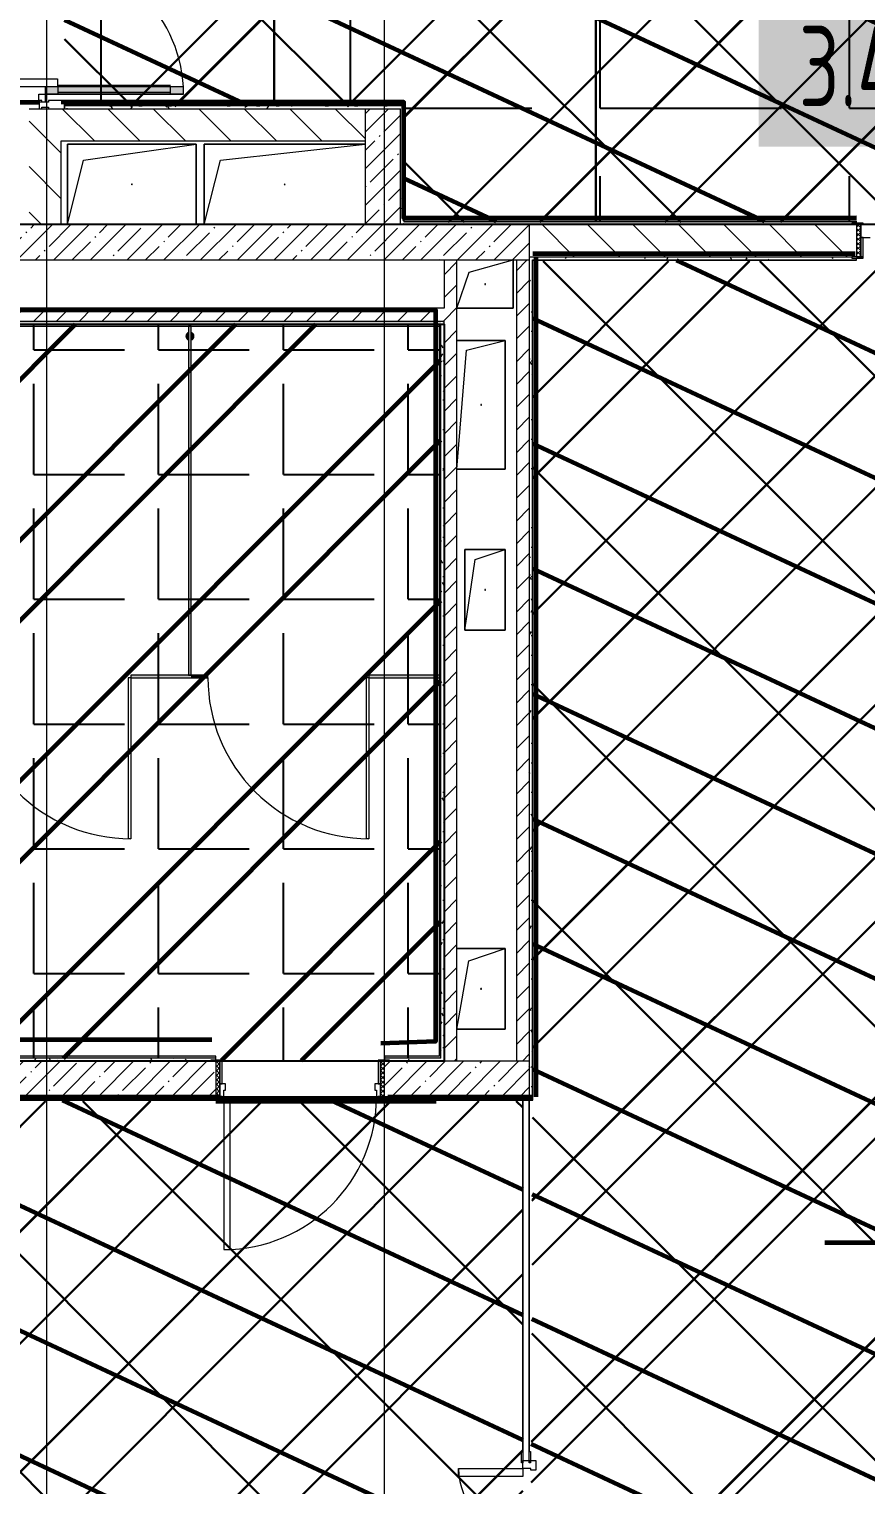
# Model space of a CAD drawing. Header units: millimetres. Extents: x -164500 to 426394, y -51911 to 102118.
# Drawn here: x 387727 to 392930, y 2768 to 11815 of the extents above; entities that cross this region are included whole.
import ezdxf

# ---------------------------------------------------------------- set-up
doc = ezdxf.new("R2010")
doc.units = ezdxf.units.MM
for name, color, linetype, lineweight in [('0) шлифовка', 5, 'Continuous', 60), ('1.4) Плинтус ПЛ-4', 6, 'Continuous', 60), ('196 1-3 этаж гидро изол', 6, 'Continuous', 60), ('284 стык. профилей', 1, 'Continuous', 120), ('5.2) Л-1 Линолеум', 100, 'Continuous', 30), ('7.5) НЗ Линолеум Темпо ПЛЮС', 134, 'Continuous', 30), ('A-DETL-GENF', 7, 'Continuous', 9), ('A-DOOR-2', 7, 'Continuous', 5), ('A-DOOR-FRAM-2', 7, 'Continuous', 5), ('A-FLOR', 7, 'Continuous', 9), ('A-GENM', 7, 'Continuous', 9), ('A-GENM-1', 7, 'Continuous', 20), ('A-GLAZ-CWMG', 7, 'Continuous', 9), ('A-GLAZ-CWMG-1', 7, 'Continuous', 20), ('A-WALL', 7, 'Continuous', 5), ('I-WALL', 7, 'Continuous', 5), ('Оси', 7, 'Continuous', 9)]:
    doc.layers.add(name, color=color, linetype=linetype, lineweight=lineweight)
for name, color, linetype in [('1.2.1) плитка КР3', 140, 'Continuous'), ('2) защита вин плитк', 6, 'Continuous'), ('3.1) Наливной пол', 3, 'Continuous'), ('3.2.3) Нал-ой пол 4 вып', 3, 'Continuous'), ('3.2.3) П-13', 5, 'Continuous')]:
    doc.layers.add(name, color=color, linetype=linetype)
doc.layers.add('A-AREA-PATT-3', color=7, linetype='Continuous', lineweight=5, true_color=0xe6fae8, transparency=1)
doc.layers.add('A-FLOR-PATT-1', color=7, linetype='Continuous', lineweight=9, true_color=0xeef6ff, transparency=0.5)
for name, color, linetype, lineweight, true_color in [('A-DOOR-1', 7, 'Continuous', 5, 0xc0c0c0), ('A-DOOR-FRAM-1', 7, 'Continuous', 5, 0xc0c0c0), ('A-WALL-1', 9, 'Continuous', 5, 0x808080), ('A-WALL-FNSH-1', 9, 'Continuous', 5, 0x808080)]:
    doc.layers.add(name, color=color, linetype=linetype, lineweight=lineweight, true_color=true_color)
doc.styles.add('СПДС', font='ГОСТ тип А.ttf', dxfattribs={"width": 0.9})
pattern_1 = [(155, (292979.4, 11329), (-297.8825, -638.811), [])]
pattern_2 = [(45, (289227.4, 1e-08), (-70.71068, 70.71068), [])]
pattern_3 = [(45, (289227.4, 1e-08), (-114.04925, 114.04925), []), (45, (289341.45, 1e-08), (-114.04925, 114.04925), [201.612, -40.322, 6.706, -33.617])]
pattern_4 = [(135, (289227.4, 1e-08), (-141.42136, -141.42136), [])]
pattern_5 = [(0, (289227.4, 1e-08), (243.84, 60.96), [20.117, -162.763, 20.117, -162.763, -975.36]), (0, (289227.4, 1e-08), (243.84, 60.96), [-365.76, 20.117, -345.643, 20.117, -162.763, -426.72]), (0, (289227.4, 1e-08), (243.84, 60.96), [-914.4, 20.117, -101.803, 20.117, -284.683]), (120, (289318.84, 30.48), (-174.71291, 180.691634), [20.117, -162.763, 20.117, -162.763, -975.36]), (120, (289318.84, 30.48), (-174.71291, 180.691634), [-365.76, 20.117, -345.643, 20.117, -162.763, -426.72]), (120, (289318.84, 30.48), (-174.71291, 180.691634), [-914.4, 20.117, -101.803, 20.117, -284.683]), (240, (289349.32, 152.4), (-69.12709, -241.651634), [20.117, -162.763, 20.117, -162.763, -975.36]), (240, (289349.32, 152.4), (-69.12709, -241.651634), [-365.76, 20.117, -345.643, 20.117, -162.763, -426.72]), (240, (289349.32, 152.4), (-69.12709, -241.651634), [-914.4, 20.117, -101.803, 20.117, -284.683])]
pattern_6 = [(45, (292979.4, 11329), (-747.606, 747.606), [])]
pattern_7 = [(45, (292979.4, 11322.1), (-747.606, 747.606), [])]
pattern_8 = [(45, (292979.4, 11329), (-673.519, 673.519), []), (135, (292979.4, 11329), (-673.519, -673.519), [])]

# ---------------------------------------------------------------- blocks, each defined once
blk = doc.blocks.new('GM_Отверстие прямоугольное _в плите_ - Отверстие-21985264-Объем проектирования 3 этажа')
at = {"layer": 'A-GENM'}
for p, q in [((-400, -250), (-400, 250)), ((-400, 250), (400, 250)), ((400, 250), (-400, 250)), ((-400, 250), (-400, -250)), ((-300, 150), (400, 250)), ((400, 250), (400, -250)), ((400, -250), (400, 250)), ((-400, -250), (-300, 150))]:
    blk.add_line(p, q, dxfattribs=at)
for start, end in [(360, 180), (180, 360)]:
    blk.add_arc((0, 0), 2.5, start, end, dxfattribs=at)
blk = doc.blocks.new('GM_Отверстие прямоугольное _в плите_ - Отверстие-V616-Объем проектирования 3 этажа')
at = {"layer": 'A-GENM'}
for p, q in [((-500, -250), (-500, 250)), ((-500, 250), (500, 250)), ((500, 250), (-500, 250)), ((-500, 250), (-500, -250)), ((-400, 150), (500, 250)), ((-500, -250), (-400, 150))]:
    blk.add_line(p, q, dxfattribs=at)
for start, end in [(360, 180), (180, 360)]:
    blk.add_arc((0, 0), 2.5, start, end, dxfattribs=at)
blk = doc.blocks.new('GM_Отверстие прямоугольное _в плите_ - Отверстие-V617-Объем проектирования 3 этажа')
at = {"layer": 'A-GENM'}
for p, q in [((-100, 75), (175, 150)), ((175, 150), (175, -150)), ((175, -150), (175, 150)), ((-175, -150), (-100, 75)), ((175, -150), (-175, -150)), ((-175, -150), (175, -150))]:
    blk.add_line(p, q, dxfattribs=at)
for start, end in [(360, 180), (180, 360)]:
    blk.add_arc((0, 0), 2.5, start, end, dxfattribs=at)
blk = doc.blocks.new('GM_Отверстие прямоугольное _в плите_ - Отверстие-21993100-Объем проектирования 3 этажа')
at = {"layer": 'A-GENM'}
for p, q in [((-150, 400), (150, 400)), ((150, 400), (-150, 400)), ((-90, 340), (150, 400)), ((150, 400), (150, -400)), ((150, -400), (150, 400)), ((-150, -400), (-90, 340)), ((150, -400), (-150, -400)), ((-150, -400), (150, -400))]:
    blk.add_line(p, q, dxfattribs=at)
for start, end in [(360, 180), (180, 360)]:
    blk.add_arc((0, 0), 2.5, start, end, dxfattribs=at)
blk = doc.blocks.new('GM_Отверстие прямоугольное _в плите_ - Отверстие-21609826-Объем проектирования 3 этажа')
at = {"layer": 'A-GENM'}
for p, q in [((-125, -250), (-125, 250)), ((-125, 250), (125, 250)), ((125, 250), (-125, 250)), ((-125, 250), (-125, -250)), ((-125, -250), (-62.5, 187.5)), ((-62.5, 187.5), (125, 250)), ((125, 250), (125, -250)), ((125, -250), (125, 250)), ((125, -250), (-125, -250)), ((-125, -250), (125, -250))]:
    blk.add_line(p, q, dxfattribs=at)
for start, end in [(360, 180), (180, 360)]:
    blk.add_arc((0, 0), 2.5, start, end, dxfattribs=at)
blk = doc.blocks.new('GM_Отверстие прямоугольное _в плите_ - Отверстие-21606385-Объем проектирования 3 этажа')
at = {"layer": 'A-GENM'}
for p, q in [((-149.9, 250), (150, 250)), ((150, 250), (-149.9, 250)), ((-75, 175), (150, 250)), ((150, 250), (150, -250)), ((150, -250), (150, 250)), ((-149.9, -249.5), (-75, 175)), ((150, -250), (-149.9, -250)), ((-149.9, -250), (150, -250))]:
    blk.add_line(p, q, dxfattribs=at)
for start, end in [(360, 180), (180, 360)]:
    blk.add_arc((0, 0), 2.5, start, end, dxfattribs=at)
blk = doc.blocks.new('131_Сантехническая перегородка_Дверь МГН - СД-1-30883454-Объем проектирования 3 этажа')
at = {"layer": 'A-GENM'}
for points in [[(-366.5, 8), (-370, 8), (-370, -8), (10, -8), (10, 8), (-350.5, 8)], [(1390, 8), (1010, 8), (1010, -8), (1390, -8)]]:
    blk.add_hatch(color=256, dxfattribs=at).paths.add_polyline_path(points)
at = {"layer": 'A-DOOR-1'}
for p, q in [((10, 1008), (26, 1008)), ((10, 8), (10, 1008)), ((26, 8), (26, 1008)), ((10, 8), (26, 8))]:
    blk.add_line(p, q, dxfattribs=at)
blk.add_arc((10, 8), 1000, 360, 90, dxfattribs=at)
at = {"layer": 'A-GENM-1'}
for p, q in [((10, 8), (-370, 8)), ((-370, 8), (-370, -8)), ((10, -8), (10, 8)), ((1390, 8), (1010, 8)), ((1010, 8), (1010, -8)), ((1390, -8), (1390, 8)), ((-370, -8), (10, -8)), ((1010, -8), (1390, -8))]:
    blk.add_line(p, q, dxfattribs=at)
blk = doc.blocks.new('131_Сантехническая перегородка 7 - СП-1-30858579-Объем проектирования 3 этажа')
at = {"layer": 'A-GENM'}
blk.add_hatch(color=256, dxfattribs=at).paths.add_polyline_path([(2165.9, -8), (2165.9, 8), (-4.1, 8), (-4.1, -8), (1268, -8)])
at = {"layer": 'A-GENM', "flags": 128}
for points in [[(71.5, 8), (71.1, 8.5), (70.8, 9), (70.4, 9.5), (70, 9.9), (69.6, 10.4), (69.2, 10.8), (68.8, 11.2), (68.3, 11.6), (67.8, 12), (67.3, 12.3), (66.8, 12.7), (66.3, 13), (65.8, 13.3), (65.3, 13.6), (64.7, 13.8), (64.2, 14), (63.6, 14.3), (63, 14.4), (62.4, 14.6), (61.9, 14.7), (61.3, 14.9), (60.7, 14.9), (60.1, 15), (59.5, 15.1), (58.9, 15.1), (58.3, 15.1), (57.7, 15), (57.1, 15), (56.5, 14.9), (55.9, 14.8), (55.3, 14.7), (54.7, 14.5), (54.1, 14.4), (53.5, 14.2), (53, 13.9), (52.4, 13.7), (51.9, 13.4), (51.4, 13.2), (50.8, 12.9), (50.3, 12.5), (49.8, 12.2), (49.3, 11.8), (48.9, 11.4), (48.4, 11), (48, 10.6), (47.6, 10.2), (47.2, 9.7), (46.8, 9.3), (46.4, 8.8), (46.1, 8.3), (45.9, 8)], [(45.9, -8), (46.3, -8.5), (46.6, -9), (47, -9.5), (47.4, -9.9), (47.8, -10.4), (48.2, -10.8), (48.6, -11.2), (49.1, -11.6), (49.6, -12), (50, -12.3), (50.5, -12.7), (51.1, -13), (51.6, -13.3), (52.1, -13.6), (52.7, -13.8), (53.2, -14), (53.8, -14.3), (54.4, -14.4), (54.9, -14.6), (55.5, -14.7), (56.1, -14.9), (56.7, -14.9), (57.3, -15), (57.9, -15.1), (58.5, -15.1), (59.1, -15.1), (59.7, -15), (60.3, -15), (60.9, -14.9), (61.5, -14.8), (62.1, -14.7), (62.7, -14.5), (63.3, -14.4), (63.8, -14.2), (64.4, -13.9), (65, -13.7), (65.5, -13.4), (66, -13.2), (66.6, -12.9), (67.1, -12.5), (67.6, -12.2), (68, -11.8), (68.5, -11.4), (69, -11), (69.4, -10.6), (69.8, -10.2), (70.2, -9.7), (70.6, -9.3), (70.9, -8.8), (71.3, -8.3), (71.5, -8)]]:
    blk.add_lwpolyline(points, dxfattribs=at)
at = {"layer": 'A-GENM'}
for radius, start, end in [(24.6, 19.91127, 160.08873), (17.6, 28.97309, 151.02691), (15.1, 33.78108, 146.21892), (24.6, 199.91127, 340.08873), (17.6, 208.97309, 331.02691), (15.1, 213.78108, 326.21892)]:
    blk.add_arc((58.7, 0), radius, start, end, dxfattribs=at)
at = {"layer": 'A-GENM-1'}
for p, q in [((2165.9, 8), (-4.1, 8)), ((-4.1, 8), (-4.1, -8)), ((2165.9, -8), (2165.9, 8)), ((-4.1, -8), (2165.9, -8))]:
    blk.add_line(p, q, dxfattribs=at)
blk = doc.blocks.new('131_Сантехническая перегородка_Дверь МГН 2 - СД-1-30897608-Объем проектирования 3 этажа')
at = {"layer": 'A-GENM'}
for points in [[(-264.7, 8), (-427.5, 8), (-427.5, -8), (10, -8), (10, 8), (-89.5, 8)], [(1010, 8), (1010, -8), (1110, -8), (1110, 8)]]:
    blk.add_hatch(color=256, dxfattribs=at).paths.add_polyline_path(points)
at = {"layer": 'A-DOOR-1'}
for p, q in [((10, 1008), (26, 1008)), ((10, 8), (10, 1008)), ((26, 8), (26, 1008)), ((10, 8), (26, 8))]:
    blk.add_line(p, q, dxfattribs=at)
blk.add_arc((10, 8), 1000, 360, 90, dxfattribs=at)
at = {"layer": 'A-GENM-1'}
for p, q in [((10, 8), (-430, 8)), ((-430, 8), (-430, -8)), ((10, -8), (10, 8)), ((1110, 8), (1010, 8)), ((1010, 8), (1010, -8)), ((1110, -8), (1110, 8)), ((-430, -8), (10, -8)), ((1010, -8), (1110, -8))]:
    blk.add_line(p, q, dxfattribs=at)
blk = doc.blocks.new('Прямоугольный импост - Импост структурный с накладкой - 160мм Темный-32310142-Объем проектирования 3 этажа')
at = {"layer": 'A-GLAZ-CWMG-1'}
for p, q in [((-50, 0), (-50, 17)), ((-50, 17), (0, 17)), ((-40, 0), (-50, 0)), ((-40, -40), (-40, 0)), ((0, 0), (-10, 0)), ((-10, 0), (-10, -40)), ((0, 17), (0, 0)), ((-50, -140), (-50, -40)), ((-50, -40), (-40, -40)), ((-10, -40), (0, -40)), ((0, -40), (0, -140)), ((0, -140), (-50, -140))]:
    blk.add_line(p, q, dxfattribs=at)

msp = doc.modelspace()

# ---------------------------------------------------------------- hatches: boundary and pattern name
at = {"layer": '0) шлифовка', "true_color": 0x2776bb}
h = msp.add_hatch(dxfattribs=at)
h.set_pattern_fill('ANSI31', color=152, scale=222, angle=110)
h.set_pattern_definition([(155, (374218.4, 26829), (-297.882, -638.811), [])])
h.paths.add_polyline_path([(409586.402, 13379), (408157.851, 13379), (404560.962, 13379), (404560.962, 13378), (404560.844, 13378), (403361.08, 13378), (403092.968, 13378), (403035.255, 13378), (401892.968, 13378), (387948.402, 13379), (387948.402, 13220), (387948.402, 11341), (390057.402, 11341), (390057.402, 10621), (392872.402, 10621), (403709.54, 10621), (403709.54, 10622), (404700.609, 10622), (405410.973, 10621.876), (405410.973, 10622), (405932.632, 10622), (410416.402, 10621), (410416.402, 12429), (409586.402, 12429)])
h = msp.add_hatch(dxfattribs=at)
h.set_pattern_fill('ANSI31', color=152, scale=222, angle=110)
h.set_pattern_definition(pattern_1)
h.paths.add_polyline_path([(396336.402, 10379), (394322.402, 10379), (390858.402, 10379), (390858.402, 5159.5), (390858.402, 5159), (390838.402, 171), (392107.402, 171), (394407.402, 171), (395457.402, 171), (396336.402, 171)])
h = msp.add_hatch(dxfattribs=at)
h.set_pattern_fill('ANSI31', color=152, scale=222, angle=110)
h.set_pattern_definition(pattern_1)
h.paths.add_polyline_path([(383416.402, 6599), (382637.402, 6599), (381278.402, 6599), (381278.402, 5155), (381278.402, 171), (381957.402, 171), (382857.402, 171), (384007.402, 171), (386307.402, 171), (387357.402, 171), (388257.402, 171), (389157.402, 171), (390057.402, 171), (390796.402, 171), (390796.402, 1465), (390796.402, 5159), (389937.402, 5159), (383416.402, 5159)])
at = {"layer": '1.2.1) плитка КР3'}
h = msp.add_hatch(dxfattribs=at)
h.set_pattern_fill('ANGLE', color=256, scale=111)
h.set_pattern_definition([(0, (205553.1, 26879), (0, 775.335), [563.88, -211.455]), (90, (205553.1, 26879), (-775.335, 5e-14), [563.88, -211.455])])
h.paths.add_polyline_path([(390276.402, 9980), (383537.402, 9980), (383537.402, 8080), (383767.402, 8080), (383767.402, 8060), (383767.402, 5850), (384587.402, 5850), (384587.402, 5830), (384587.402, 5650), (384598.402, 5650), (387167.402, 5650), (387167.402, 5630), (387167.402, 5431), (387178.402, 5431), (387178.402, 5420), (388887.402, 5420), (388887.402, 5408), (388927.402, 5408), (389897.402, 5402.377), (389897.402, 5408), (389937.402, 5408), (389937.402, 5420), (390287.402, 5420), (390287.402, 9969), (390276.402, 9969)])
at = {"layer": '196 1-3 этаж гидро изол'}
h = msp.add_hatch(dxfattribs=at)
h.set_pattern_fill('ANSI32', color=256, scale=111)
h.set_pattern_definition([(45, (205553.1, 26879), (-747.6063, 747.6063), []), (45, (206051.5, 26879), (-747.6063, 747.6063), [])])
h.paths.add_polyline_path([(390276.402, 9980), (383537.402, 9980), (383537.402, 8080), (383767.402, 8080), (383767.402, 8060), (383767.402, 5850), (384587.402, 5850), (384587.402, 5830), (384587.402, 5650), (384598.402, 5650), (387167.402, 5650), (387167.402, 5630), (387167.402, 5431), (387178.402, 5431), (387178.402, 5420), (388887.402, 5420), (388887.402, 5408), (388927.402, 5408), (389897.402, 5402.377), (389897.402, 5408), (389937.402, 5408), (389937.402, 5420), (390287.402, 5420), (390287.402, 9969), (390276.402, 9969)])
at = {"layer": '2) защита вин плитк'}
h = msp.add_hatch(dxfattribs=at)
h.set_pattern_fill('ANSI31', color=256, scale=333)
h.set_pattern_definition([(45, (374218.4, 26822.1), (-747.606, 747.606), [])])
h.paths.add_polyline_path([(409586.402, 13372.054), (408157.851, 13372.054), (404560.962, 13372.054), (404560.962, 13371.054), (404560.844, 13371.054), (403361.08, 13371.054), (403092.968, 13371.054), (403035.255, 13371.054), (401892.968, 13371.054), (387948.402, 13372.054), (387948.402, 13213.054), (387948.402, 11334.054), (390057.402, 11334.054), (390057.402, 10614.054), (392872.402, 10614.054), (403709.54, 10614.054), (403709.54, 10615.054), (404700.609, 10615.054), (405410.973, 10614.93), (405410.973, 10615.054), (405932.632, 10615.054), (410416.402, 10614.054), (410416.402, 12422.054), (409586.402, 12422.054)])
h = msp.add_hatch(dxfattribs=at)
h.set_pattern_fill('ANSI31', color=256, scale=333)
h.set_pattern_definition(pattern_7)
h.paths.add_polyline_path([(396336.402, 10372.054), (394322.402, 10372.054), (390858.402, 10372.054), (390858.402, 5152.554), (390858.402, 5152.054), (390838.402, 164.054), (392107.402, 164.054), (394407.402, 164.054), (395457.402, 164.054), (396336.402, 164.054)])
h = msp.add_hatch(dxfattribs=at)
h.set_pattern_fill('ANSI31', color=256, scale=333)
h.set_pattern_definition(pattern_7)
h.paths.add_polyline_path([(383416.402, 6592.054), (382637.402, 6592.054), (381278.402, 6592.054), (381278.402, 5148.054), (381278.402, 164.054), (381957.402, 164.054), (382857.402, 164.054), (384007.402, 164.054), (386307.402, 164.054), (387357.402, 164.054), (388257.402, 164.054), (389157.402, 164.054), (390057.402, 164.054), (390796.402, 164.054), (390796.402, 1458.054), (390796.402, 5152.054), (389937.402, 5152.054), (383416.402, 5152.054)])
at = {"layer": '3.1) Наливной пол'}
h = msp.add_hatch(dxfattribs=at)
h.set_pattern_fill('ANSI31', color=256, scale=333)
h.set_pattern_definition(pattern_6)
h.paths.add_polyline_path([(383416.402, 6599), (382637.402, 6599), (381278.402, 6599), (381278.402, 5155), (381278.402, 171), (381957.402, 171), (382857.402, 171), (384007.402, 171), (386307.402, 171), (387357.402, 171), (388257.402, 171), (389157.402, 171), (390057.402, 171), (390796.402, 171), (390796.402, 1465), (390796.402, 5159), (389937.402, 5159), (383416.402, 5159)])
at = {"layer": '3.2.3) Нал-ой пол 4 вып'}
h = msp.add_hatch(dxfattribs=at)
h.set_pattern_fill('ANSI31', color=256, scale=333)
h.set_pattern_definition(pattern_6)
h.paths.add_polyline_path([(396336.402, 10379), (394322.402, 10379), (390858.402, 10379), (390858.402, 5159.5), (390858.402, 5159), (390838.402, 171), (392107.402, 171), (394407.402, 171), (395457.402, 171), (396336.402, 171)])
h = msp.add_hatch(dxfattribs=at)
h.set_pattern_fill('ANSI31', color=256, scale=333)
h.set_pattern_definition(pattern_6)
h.paths.add_polyline_path([(383416.402, 6599), (382637.402, 6599), (381278.402, 6599), (381278.402, 5155), (381278.402, 171), (381957.402, 171), (382857.402, 171), (384007.402, 171), (386307.402, 171), (387357.402, 171), (388257.402, 171), (389157.402, 171), (390057.402, 171), (390796.402, 171), (390796.402, 1465), (390796.402, 5159), (389937.402, 5159), (383416.402, 5159)])
at = {"layer": '3.2.3) П-13'}
h = msp.add_hatch(dxfattribs=at)
h.set_pattern_fill('ANGLE', color=256, scale=222)
h.set_pattern_definition([(0, (374218.4, 26829), (0, 1550.67), [1127.76, -422.91]), (90, (374218.4, 26829), (-1550.67, 9e-14), [1127.76, -422.91])])
h.paths.add_polyline_path([(409586.402, 13379), (408157.851, 13379), (404560.962, 13379), (404560.962, 13378), (404560.844, 13378), (403361.08, 13378), (403092.968, 13378), (403035.255, 13378), (401892.968, 13378), (387948.402, 13379), (387948.402, 13220), (387948.402, 11341), (390057.402, 11341), (390057.402, 10621), (392872.402, 10621), (403709.54, 10621), (403709.54, 10622), (404700.609, 10622), (405410.973, 10621.876), (405410.973, 10622), (405932.632, 10622), (410416.402, 10621), (410416.402, 12429), (409586.402, 12429)])
at = {"layer": '5.2) Л-1 Линолеум'}
h = msp.add_hatch(dxfattribs=at)
h.set_pattern_fill('ANSI37', color=256, scale=300)
h.set_pattern_definition([(45, (374218.4, 26829), (-673.52, 673.52), []), (135, (374218.4, 26829), (-673.52, -673.52), [])])
h.paths.add_polyline_path([(409586.402, 13372.054), (408157.851, 13372.054), (404560.962, 13372.054), (404560.962, 13371.054), (404560.844, 13371.054), (403361.08, 13371.054), (403092.968, 13371.054), (403035.255, 13371.054), (401892.968, 13371.054), (387948.402, 13372.054), (387948.402, 13213.054), (387948.402, 11334.054), (390057.402, 11334.054), (390057.402, 10614.054), (392872.402, 10614.054), (403709.54, 10614.054), (403709.54, 10615.054), (404700.609, 10615.054), (405410.973, 10614.93), (405410.973, 10615.054), (405932.632, 10615.054), (410416.402, 10614.054), (410416.402, 12422.054), (409586.402, 12422.054)])
h = msp.add_hatch(dxfattribs=at)
h.set_pattern_fill('ANSI37', color=256, scale=300)
h.set_pattern_definition(pattern_8)
h.paths.add_polyline_path([(396336.402, 10372.054), (394322.402, 10372.054), (390858.402, 10372.054), (390858.402, 5152.554), (390858.402, 5152.054), (390838.402, 164.054), (392107.402, 164.054), (394407.402, 164.054), (395457.402, 164.054), (396336.402, 164.054)])
h = msp.add_hatch(dxfattribs=at)
h.set_pattern_fill('ANSI37', color=256, scale=300)
h.set_pattern_definition(pattern_8)
h.paths.add_polyline_path([(383416.402, 6592.054), (382637.402, 6592.054), (381278.402, 6592.054), (381278.402, 5148.054), (381278.402, 164.054), (381957.402, 164.054), (382857.402, 164.054), (384007.402, 164.054), (386307.402, 164.054), (387357.402, 164.054), (388257.402, 164.054), (389157.402, 164.054), (390057.402, 164.054), (390796.402, 164.054), (390796.402, 1458.054), (390796.402, 5152.054), (389937.402, 5152.054), (383416.402, 5152.054)])
at = {"layer": '7.5) НЗ Линолеум Темпо ПЛЮС'}
h = msp.add_hatch(dxfattribs=at)
h.set_pattern_fill('ANSI31', color=256, scale=333)
h.set_pattern_definition([(45, (374218.4, 26829), (-747.606, 747.606), [])])
h.paths.add_polyline_path([(409586.402, 13379), (408157.851, 13379), (404560.962, 13379), (404560.962, 13378), (404560.844, 13378), (403361.08, 13378), (403092.968, 13378), (403035.255, 13378), (401892.968, 13378), (387948.402, 13379), (387948.402, 13220), (387948.402, 11341), (390057.402, 11341), (390057.402, 10621), (392872.402, 10621), (403709.54, 10621), (403709.54, 10622), (404700.609, 10622), (405410.973, 10621.876), (405410.973, 10622), (405932.632, 10622), (410416.402, 10621), (410416.402, 12429), (409586.402, 12429)])
at = {"layer": 'A-AREA-PATT-3'}
h = msp.add_hatch(color=256, dxfattribs=at)
h.paths.add_polyline_path([(383930.388, 6850), (383947.402, 6850), (383947.402, 7050), (383778.402, 7050), (383778.402, 6850)])
h.paths.add_polyline_path([(386994.902, 9884.219), (387001.366, 9886.319), (387010.306, 9898.623), (387008.088, 9916.884), (386999.328, 9926.798), (386994.902, 9926.136), (386994.902, 9917.985), (386998.335, 9915.011), (387001.973, 9906.227), (386994.902, 9886.319)])
h.paths.add_polyline_path([(386978.902, 9884.219), (386978.902, 9894.47), (386975.469, 9897.444), (386971.831, 9906.227), (386978.902, 9928.236), (386972.438, 9926.136), (386963.499, 9913.832), (386965.717, 9895.571), (386974.477, 9885.657)])
h.paths.add_polyline_path([(388735.402, 9884.219), (388741.866, 9886.319), (388750.806, 9898.623), (388748.588, 9916.884), (388739.828, 9926.798), (388735.402, 9926.136), (388735.402, 9917.985), (388738.835, 9915.011), (388742.473, 9906.227), (388735.402, 9886.319)])
h.paths.add_polyline_path([(388719.402, 9884.219), (388719.402, 9894.47), (388715.969, 9897.444), (388712.331, 9906.227), (388719.402, 9928.236), (388712.938, 9926.136), (388703.999, 9913.832), (388706.217, 9895.571), (388714.977, 9885.657)])
h.paths.add_polyline_path([(384416.027, 9887.299), (384422.491, 9889.399), (384431.431, 9901.703), (384429.213, 9919.964), (384420.452, 9929.878), (384416.027, 9929.215), (384416.027, 9921.065), (384419.46, 9918.09), (384423.098, 9909.307), (384416.027, 9889.399)])
h.paths.add_polyline_path([(385259.652, 9887.299), (385259.652, 9897.55), (385256.995, 9898.65), (385252.581, 9909.307), (385259.652, 9931.316), (385253.188, 9929.215), (385244.249, 9916.912), (385246.466, 9898.65), (385255.227, 9888.737)])
h.paths.add_polyline_path([(384400.027, 9887.299), (384400.027, 9897.55), (384397.37, 9898.65), (384392.956, 9909.307), (384400.027, 9931.316), (384393.563, 9929.215), (384384.624, 9916.912), (384386.841, 9898.65), (384395.602, 9888.737)])
h.paths.add_polyline_path([(386119.277, 9887.299), (386119.277, 9897.55), (386116.62, 9898.65), (386112.206, 9909.307), (386119.277, 9931.316), (386112.813, 9929.215), (386103.874, 9916.912), (386106.092, 9898.65), (386114.852, 9888.737)])
h.paths.add_polyline_path([(386135.277, 9887.299), (386141.741, 9889.399), (386150.681, 9901.703), (386148.463, 9919.964), (386139.703, 9929.878), (386135.277, 9929.215), (386135.277, 9921.065), (386138.71, 9918.09), (386142.348, 9909.307), (386135.277, 9889.399)])
h.paths.add_polyline_path([(385275.652, 9887.299), (385282.116, 9889.399), (385291.056, 9901.703), (385288.838, 9919.964), (385280.077, 9929.878), (385275.652, 9929.215), (385275.652, 9921.065), (385279.085, 9918.09), (385282.723, 9909.307), (385275.652, 9889.399)])
at = {"layer": 'A-DOOR-2'}
h = msp.add_hatch(dxfattribs=at)
h.set_pattern_fill('FP_37', color=256, angle=180, style=0, pattern_type=2)
h.set_pattern_definition([(315, (387648.491, 5115.315), (14.14214, 14.14214), []), (45, (387648.491, 5115.315), (-14.14214, 14.14214), [])])
h.paths.add_polyline_path([(388887.402, 5180), (388912.402, 5180), (388912.402, 5400), (388887.402, 5400)])
at = {"layer": 'A-DOOR-FRAM-2'}
h = msp.add_hatch(dxfattribs=at)
h.set_pattern_fill('FP_40', color=256, style=0, pattern_type=2)
h.set_pattern_definition([(45, (393038.518, 10664.685), (-14.1421, 14.1421), []), (135, (393038.518, 10664.685), (-14.1421, -14.1421), [])])
h.paths.add_polyline_path([(392897.402, 10400), (392897.402, 10600), (392872.402, 10600), (392872.402, 10400), (392880.148, 10400)])
h = msp.add_hatch(dxfattribs=at)
h.set_pattern_fill('FP_38', color=256, angle=180, style=0, pattern_type=2)
h.set_pattern_definition([(225, (389771.286, 5115.315), (14.1421, -14.1421), []), (315, (389771.286, 5115.315), (14.1421, 14.1421), [])])
h.paths.add_polyline_path([(389912.402, 5180), (389937.402, 5180), (389937.402, 5400), (389912.402, 5398.571)])
at = {"layer": 'A-FLOR-PATT-1'}
h = msp.add_hatch(color=256, dxfattribs=at)
h.paths.add_polyline_path([(387845.348, 11410), (388687.402, 11410), (388687.402, 11455), (387827.402, 11455), (387827.402, 11410)])
h.paths.add_polyline_path([(388027.04, 13135), (388687.402, 13135), (388687.402, 13180), (387947.402, 13180), (387947.402, 13170), (387847.402, 13170), (387845.348, 13180), (387827.402, 13180), (387827.402, 13135), (387947.402, 13135)])
at = {"layer": 'I-WALL'}
h = msp.add_hatch(dxfattribs=at)
h.set_pattern_fill('FP_23', color=256, style=0, pattern_type=2)
h.set_pattern_definition(pattern_4)
h.paths.add_polyline_path([(387927.402, 10600), (387927.402, 11320), (387727.402, 11320), (387727.402, 10600), (387845.348, 10600)])
h.paths.add_polyline_path([(387924.04, 13220), (387927.402, 13220), (387927.402, 13400), (387727.402, 13400), (387727.402, 13220), (387845.348, 13220)])
h = msp.add_hatch(dxfattribs=at)
h.set_pattern_fill('FP_23', color=256, style=0, pattern_type=2)
h.set_pattern_definition(pattern_4)
h.paths.add_polyline_path([(387927.402, 11120), (389816.402, 11120), (389816.402, 11320), (387927.402, 11320), (387927.402, 11248.068)])
h = msp.add_hatch(dxfattribs=at)
h.set_pattern_fill('FP_191', color=256, style=0, pattern_type=2)
h.set_pattern_definition(pattern_5)
h.paths.add_polyline_path([(387947.402, 11320), (390056.402, 11322.128), (390056.402, 11340), (387948.402, 11340)])
h = msp.add_hatch(dxfattribs=at)
h.set_pattern_fill('FP_1', color=256, style=0, pattern_type=2)
h.set_pattern_definition(pattern_3)
h.paths.add_polyline_path([(390036.402, 10600), (390036.402, 11320), (389816.402, 11320), (389816.402, 10600), (390020.9, 10600)])
h = msp.add_hatch(dxfattribs=at)
h.set_pattern_fill('FP_191', color=256, style=0, pattern_type=2)
h.set_pattern_definition(pattern_5)
h.paths.add_polyline_path([(390056.402, 10600), (390056.402, 11320), (390036.402, 11320), (390036.402, 10600)])
h = msp.add_hatch(dxfattribs=at)
h.set_pattern_fill('FP_23', color=256, style=0, pattern_type=2)
h.set_pattern_definition(pattern_4)
h.paths.add_polyline_path([(396337.402, 10400), (396357.402, 10400), (396357.402, 10600), (394322.402, 10600), (394322.402, 10400), (395459.78, 10400)])
h.paths.add_polyline_path([(392842.402, 10400), (392872.402, 10400), (392872.402, 10600), (390837.402, 10600), (390837.402, 10400), (391108.676, 10400)])
h.paths.add_polyline_path([(383437.402, 10400), (383437.402, 10600), (382687.402, 10600), (382687.402, 10400), (383417.402, 10400)])
h.paths.add_polyline_path([(379188.048, 10400), (379212.402, 10400), (379212.402, 10600), (378837.402, 10600), (378837.402, 10400), (379187.402, 10400)])
h.paths.add_polyline_path([(381307.402, 10400), (381737.402, 10400), (381737.402, 10600), (380612.402, 10600), (380612.402, 10400), (381257.402, 10400)])
h = msp.add_hatch(dxfattribs=at)
h.set_pattern_fill('FP_1', color=256, style=0, pattern_type=2)
h.set_pattern_definition(pattern_3)
h.paths.add_polyline_path([(384517.402, 10380), (390837.402, 10380), (390837.402, 10600), (383437.402, 10600), (383437.402, 10380), (384038.132, 10380)])
h = msp.add_hatch(dxfattribs=at)
h.set_pattern_fill('FP_191', color=256, style=0, pattern_type=2)
h.set_pattern_definition(pattern_5)
h.paths.add_polyline_path([(410416.402, 10600), (410437.402, 10600), (410416.402, 10620), (400407.402, 10620), (400407.402, 10608), (400437.402, 10608), (400437.402, 10600), (409600.868, 10600)])
h.paths.add_polyline_path([(390056.402, 10600), (392842.402, 10600.213), (392842.402, 10608), (392872.402, 10608), (392872.402, 10620), (390057.402, 10620), (390056.496, 10601.881)])
h.paths.add_polyline_path([(410437.402, 10600), (410437.402, 10620), (410417.402, 10620), (410427.049, 10610.353)])
h.paths.add_polyline_path([(394352.402, 10600), (396877.402, 10600), (396877.402, 10608), (396932.402, 10608), (396932.402, 10620), (394322.402, 10620), (394322.402, 10608), (394352.402, 10608), (394352.402, 10600.23)])
h.paths.add_polyline_path([(398387.402, 10600), (399427.402, 10600), (399427.402, 10608), (399457.402, 10608), (399457.402, 10620), (398332.402, 10620), (398332.402, 10608), (398387.402, 10608), (398387.402, 10600.978)])
h = msp.add_hatch(dxfattribs=at)
h.set_pattern_fill('FP_22', color=256, style=0, pattern_type=2)
h.set_pattern_definition(pattern_2)
h.paths.add_polyline_path([(390387.402, 5400), (390387.402, 10380), (390307.402, 10380), (390307.49, 5400)])
h = msp.add_hatch(dxfattribs=at)
h.set_pattern_fill('FP_22', color=256, style=0, pattern_type=2)
h.set_pattern_definition(pattern_2)
h.paths.add_polyline_path([(390757.402, 5400), (390837.402, 5400), (390837.402, 10380), (390757.402, 10380), (390757.402, 5423.514)])
h = msp.add_hatch(dxfattribs=at)
h.set_pattern_fill('FP_191', color=256, style=0, pattern_type=2)
h.set_pattern_definition(pattern_5)
h.paths.add_polyline_path([(394352.402, 10380), (396337.402, 10380.952), (396357.402, 10400), (394352.402, 10399.702), (394352.402, 10392), (394322.402, 10392), (394322.402, 10380)])
h.paths.add_polyline_path([(392872.402, 10380), (392872.402, 10392), (392842.402, 10392), (392842.402, 10400), (390837.402, 10400), (390858.402, 10380), (392842.402, 10380)])
h.paths.add_polyline_path([(396357.402, 10380), (396357.402, 10400), (396337.402, 10380)])
h.paths.add_polyline_path([(390837.402, 10380), (390857.402, 10380), (390837.402, 10400)])
h = msp.add_hatch(dxfattribs=at)
h.set_pattern_fill('FP_191', color=256, style=0, pattern_type=2)
h.set_pattern_definition(pattern_5)
h.paths.add_polyline_path([(390850.656, 5160), (390857.402, 5160), (390857.402, 10380), (390837.402, 10380), (390837.402, 5160), (390847.937, 5160)])
h = msp.add_hatch(dxfattribs=at)
h.set_pattern_fill('FP_22', color=256, style=0, pattern_type=2)
h.set_pattern_definition(pattern_2)
h.paths.add_polyline_path([(385125.908, 10000), (390307.402, 10000), (390307.402, 10080), (383517.402, 10080), (383517.402, 10000), (384717.402, 10000)])
h = msp.add_hatch(dxfattribs=at)
h.set_pattern_fill('FP_191', color=256, style=0, pattern_type=2)
h.set_pattern_definition(pattern_5)
h.paths.add_polyline_path([(385125.908, 9980), (390287.402, 9980), (390287.402, 10000), (383537.402, 10000), (383537.402, 9980), (384717.402, 9980)])
for points in [[(388933.124, 9969), (390287.402, 9969), (390287.354, 9980), (383537.402, 9980), (383537.402, 9969), (388661.18, 9969)], [(390276.402, 5431), (390287.402, 5431), (390287.402, 9969), (390276.402, 9969), (390276.402, 5459.561)]]:
    msp.add_hatch(color=256, dxfattribs=at).paths.add_polyline_path(points)
h = msp.add_hatch(dxfattribs=at)
h.set_pattern_fill('FP_191', color=256, style=0, pattern_type=2)
h.set_pattern_definition(pattern_5)
h.paths.add_polyline_path([(390307.402, 5420), (390307.402, 10000), (390287.402, 10000), (390287.402, 5420)])
h = msp.add_hatch(color=256, dxfattribs=at)
h.paths.add_polyline_path([(390020.9, 5420), (390287.402, 5420), (390287.402, 5431), (389937.402, 5430.752), (389938.402, 5420)])
h.paths.add_polyline_path([(387178.402, 5420), (388887.402, 5420), (388887.402, 5431), (387167.402, 5431), (387167.402, 5420)])
h = msp.add_hatch(dxfattribs=at)
h.set_pattern_fill('FP_1', color=256, style=0, pattern_type=2)
h.set_pattern_definition(pattern_3)
h.paths.add_polyline_path([(390797.402, 5180), (390837.402, 5180.93), (390837.402, 5400), (389937.402, 5400), (389938.402, 5180), (390564.788, 5180)])
h.paths.add_polyline_path([(383437.402, 5180), (388887.402, 5180), (388887.402, 5400), (383437.402, 5400), (383437.402, 5192.868)])
h = msp.add_hatch(dxfattribs=at)
h.set_pattern_fill('FP_191', color=256, style=0, pattern_type=2)
h.set_pattern_definition(pattern_5)
h.paths.add_polyline_path([(390020.9, 5400), (390307.402, 5400), (390307.402, 5420), (389937.402, 5420), (389938.402, 5408), (389967.402, 5408), (389967.402, 5400)])
h.paths.add_polyline_path([(387167.402, 5400), (388857.402, 5400.351), (388857.402, 5408), (388887.402, 5408), (388887.402, 5420), (387167.402, 5420)])
h = msp.add_hatch(dxfattribs=at)
h.set_pattern_fill('FP_191', color=256, style=0, pattern_type=2)
h.set_pattern_definition(pattern_5)
h.paths.add_polyline_path([(390564.788, 5160), (390837.325, 5160.038), (390797.402, 5180), (389967.402, 5180), (389967.402, 5172), (389937.402, 5171), (389938.402, 5160), (390387.402, 5160)])
h.paths.add_polyline_path([(383437.402, 5160), (388887.402, 5160), (388887.402, 5172), (388857.402, 5172), (388857.402, 5180), (383417.402, 5179.323), (383418.402, 5160), (383430.129, 5160)])

# ---------------------------------------------------------------- linework, layer by layer
msp.add_lwpolyline([(414057.402, 10600), (374197.402, 10600), (374197.402, 13400), (414057.402, 13400)], close=True)
msp.add_lwpolyline([(388887.402, 5180), (389937.402, 5180)])
at = {"layer": '0) шлифовка'}
msp.add_lwpolyline([(392673.728, 4274.252), (393788.675, 4274.252)], dxfattribs=at)
at = {"layer": '1.2.1) плитка КР3'}
msp.add_lwpolyline([(390307.402, 5400), (383537.402, 5400), (383537.402, 9980), (390307.402, 9980)], close=True, dxfattribs=at)
at = {"layer": '1.4) Плинтус ПЛ-4'}
for p, q in [((390858.402, 10421), (392863.402, 10421)), ((390879.402, 5180), (390879.402, 10400)), ((383437.402, 5180), (388908.402, 5180)), ((389958.402, 5180), (390858.402, 5180))]:
    msp.add_line(p, q, dxfattribs=at)
for points in [[(382687.402, 10640.5), (386626.402, 10640), (386625.402, 11361.009), (387791.402, 11360)], [(392872.402, 10641), (390057.402, 10640), (390056.402, 11360), (387927.402, 11360)]]:
    msp.add_lwpolyline(points, dxfattribs=at)
at = {"layer": '196 1-3 этаж гидро изол'}
for points in [[(388864.264, 5533.088), (387155.264, 5533.088), (387144.264, 5752.088), (384575.264, 5752.088), (384575.264, 5963.088), (383755.264, 6006.466), (383755.264, 8254.227), (383494.264, 8254.227), (383494.264, 10071.088)], [(383525.264, 10071.088), (390253.264, 10071.088), (390253.264, 5522.088), (389914.264, 5510.088)]]:
    msp.add_lwpolyline(points, dxfattribs=at)
at = {"layer": '284 стык. профилей'}
msp.add_lwpolyline([(388887.402, 5159), (390257.282, 5159)], dxfattribs=at)
at = {"layer": '7.5) НЗ Линолеум Темпо ПЛЮС'}
for points in [[(391250.21, 10620), (391250.21, 13399)], [(389250.21, 11339.941), (389250.21, 13378)]]:
    msp.add_lwpolyline(points, dxfattribs=at)
at = {"layer": 'A-DETL-GENF'}
for p, q in [((387827.402, 11455), (387827.402, 11410)), ((387903.402, 11455), (387827.402, 11455)), ((387827.402, 11455), (387827.402, 11410)), ((387903.402, 11455), (387827.402, 11455)), ((388687.402, 11410), (387827.402, 11410)), ((387827.402, 11410), (388687.402, 11410)), ((388687.402, 11455), (387903.402, 11455)), ((388687.402, 11455), (387903.402, 11455)), ((388607.402, 11464), (387907.402, 11464)), ((387907.402, 11410), (387907.402, 11455)), ((388607.402, 11420), (387907.402, 11420)), ((388607.402, 11410), (388607.402, 11455)), ((388687.402, 11410), (388687.402, 11455)), ((388687.402, 11410), (388687.402, 11455))]:
    msp.add_line(p, q, dxfattribs=at)
at = {"layer": 'A-DOOR-1'}
for p, q in [((387787.402, 11410), (387827.402, 11410)), ((387787.402, 11360), (387787.402, 11410)), ((388687.402, 11410), (387827.402, 11410)), ((387827.402, 11410), (387827.402, 11360)), ((387827.402, 11360), (387787.402, 11360)), ((388977.402, 5180), (388937.402, 5180)), ((388937.402, 5180), (388937.402, 4230)), ((388977.402, 4230), (388977.402, 5180)), ((388937.402, 4230), (388977.402, 4230)), ((390397.402, 2820), (390397.402, 2870)), ((390397.402, 2870), (390797.402, 2870)), ((390797.402, 2820), (390397.402, 2820)), ((390797.402, 2870), (390797.402, 2820))]:
    msp.add_line(p, q, dxfattribs=at)
for centre, radius, start, end in [((387827.402, 11410), 860, 0, 90), ((388937.402, 5180), 950, 270, 0), ((390797.402, 2870), 400, 180, 270)]:
    msp.add_arc(centre, radius, start, end, dxfattribs=at)
at = {"layer": 'A-DOOR-FRAM-1'}
for p, q in [((392912.402, 10608), (392842.402, 10608)), ((392842.402, 10608), (392842.402, 10600)), ((392842.402, 10600), (392912.402, 10600)), ((392897.402, 10600), (392872.402, 10600)), ((392872.402, 10600), (392872.402, 10400)), ((392947.402, 10600), (392897.402, 10600)), ((392897.402, 10600), (392897.402, 10520)), ((392897.402, 10400), (392897.402, 10600)), ((392912.402, 10600), (392912.402, 10608)), ((392897.402, 10520), (392957.402, 10520)), ((392912.402, 10520), (392897.402, 10520)), ((392897.402, 10520), (392897.402, 10400)), ((392912.402, 10400), (392912.402, 10520)), ((392912.402, 10400), (392842.402, 10400)), ((392842.402, 10400), (392842.402, 10392)), ((392842.402, 10392), (392912.402, 10392)), ((392872.402, 10400), (392897.402, 10400)), ((392897.402, 10400), (392912.402, 10400)), ((392912.402, 10392), (392912.402, 10400)), ((388927.402, 5408), (388857.402, 5408)), ((388857.402, 5408), (388857.402, 5400)), ((388857.402, 5400), (388927.402, 5400)), ((388912.402, 5400), (388887.402, 5400)), ((388887.402, 5400), (388887.402, 5180)), ((388912.402, 5180), (388912.402, 5400)), ((388927.402, 5400), (388912.402, 5400)), ((388912.402, 5400), (388912.402, 5260)), ((388927.402, 5400), (388927.402, 5408)), ((388927.402, 5260), (388927.402, 5400)), ((389897.402, 5408), (389897.402, 5400)), ((389967.402, 5408), (389897.402, 5408)), ((389897.402, 5400), (389897.402, 5260)), ((389912.402, 5400), (389897.402, 5400)), ((389897.402, 5400), (389967.402, 5400)), ((389912.402, 5400), (389912.402, 5180)), ((389937.402, 5400), (389912.402, 5400)), ((389912.402, 5260), (389912.402, 5400)), ((389937.402, 5180), (389937.402, 5400)), ((389967.402, 5400), (389967.402, 5408)), ((388947.402, 5260), (388912.402, 5260)), ((388912.402, 5260), (388912.402, 5180)), ((388912.402, 5260), (388927.402, 5260)), ((388947.402, 5220), (388947.402, 5260)), ((389912.402, 5260), (389877.402, 5260)), ((389877.402, 5260), (389877.402, 5220)), ((389897.402, 5260), (389912.402, 5260)), ((389912.402, 5180), (389912.402, 5260)), ((388927.402, 5180), (388857.402, 5180)), ((388857.402, 5180), (388857.402, 5172)), ((388857.402, 5172), (388927.402, 5172)), ((388887.402, 5180), (388912.402, 5180)), ((388927.402, 5181), (388912.402, 5181)), ((388912.402, 5181), (388912.402, 5180)), ((388912.402, 5180), (388937.402, 5180)), ((388912.402, 5180), (388927.402, 5180)), ((388927.402, 5180), (388927.402, 5181)), ((388927.402, 5172), (388927.402, 5180)), ((388937.402, 5180), (388937.402, 5220)), ((388937.402, 5220), (388947.402, 5220)), ((389877.402, 5220), (389887.402, 5220)), ((389887.402, 5220), (389887.402, 5180)), ((389887.402, 5180), (389912.402, 5180)), ((389897.402, 5181), (389897.402, 5180)), ((389912.402, 5181), (389897.402, 5181)), ((389897.402, 5180), (389912.402, 5180)), ((389897.402, 5180), (389897.402, 5172)), ((389967.402, 5180), (389897.402, 5180)), ((389897.402, 5172), (389967.402, 5172)), ((389912.402, 5180), (389912.402, 5181)), ((389912.402, 5180), (389937.402, 5180)), ((389967.402, 5172), (389967.402, 5180)), ((390789.402, 2975), (390797.402, 2975)), ((390789.402, 2905), (390789.402, 2975)), ((390797.402, 2905), (390789.402, 2905)), ((390797.402, 2975), (390797.402, 2905)), ((390797.402, 2920), (390877.402, 2920)), ((390797.402, 2870), (390797.402, 2920)), ((390836.402, 2920), (390837.402, 2920)), ((390836.402, 2905), (390836.402, 2920)), ((390837.402, 2905), (390836.402, 2905)), ((390837.402, 2975), (390845.402, 2975)), ((390837.402, 2905), (390837.402, 2975)), ((390837.402, 2920), (390837.402, 2905)), ((390845.402, 2905), (390837.402, 2905)), ((390845.402, 2975), (390845.402, 2905)), ((390877.402, 2920), (390877.402, 2860)), ((390847.402, 2870), (390797.402, 2870)), ((390847.402, 2860), (390847.402, 2870)), ((390877.402, 2860), (390847.402, 2860))]:
    msp.add_line(p, q, dxfattribs=at)
at = {"layer": 'A-FLOR'}
for p, q in [((387287.402, 11505), (387903.402, 11505)), ((387903.402, 11505), (387903.402, 11455)), ((387903.402, 11455), (387237.402, 11455)), ((387727.402, 11320), (387790.402, 11320)), ((387807.402, 11320), (387845.348, 11320)), ((392842.402, 10600), (391108.676, 10600)), ((390858.402, 5180), (390858.402, 10380)), ((390858.402, 10380), (392872.402, 10380)), ((392872.402, 10380), (392872.402, 10392)), ((386994.902, 9969), (388719.402, 9969)), ((388735.402, 9969), (390276.402, 9969)), ((390276.402, 9969), (390276.402, 7799)), ((390276.402, 7783), (390276.402, 5431)), ((388887.402, 5431), (387178.402, 5431)), ((388888.402, 5408), (388888.402, 5431)), ((390020.9, 5431), (389938.402, 5431)), ((388937.402, 5171), (388888.402, 5171)), ((388927.402, 5180), (388933.124, 5180)), ((388977.402, 5180), (389887.402, 5180)), ((389937.402, 5171), (388977.402, 5171))]:
    msp.add_line(p, q, dxfattribs=at)
at = {"layer": 'A-WALL'}
for p, q in [((387790.402, 11320), (390036.402, 11320)), ((387947.402, 11340), (390056.402, 11340)), ((390056.402, 11320), (390056.402, 10620)), ((390056.402, 10620), (392872.402, 10620)), ((390837.402, 10400), (392842.402, 10400)), ((390857.402, 10380), (390858.402, 10380)), ((383517.402, 10000), (390307.402, 10000)), ((390287.402, 5420), (390287.402, 9980)), ((390307.402, 5400), (390307.402, 10000)), ((387167.402, 5400), (388857.402, 5400)), ((390287.402, 5420), (389937.402, 5420)), ((389967.402, 5400), (390307.402, 5400)), ((390837.402, 5400), (390757.402, 5400)), ((383437.402, 5180), (388857.402, 5180)), ((390837.402, 5180), (389967.402, 5180)), ((390797.402, 2975), (390797.402, 5180)), ((390837.402, 2975), (390837.402, 5159))]:
    msp.add_line(p, q, dxfattribs=at)
at = {"layer": 'A-WALL-1'}
for p, q in [((387947.402, 11340), (387947.402, 11320)), ((389816.402, 11320), (389816.402, 10600)), ((390036.402, 10600), (390036.402, 11320)), ((387927.402, 10600), (387927.402, 11120)), ((387927.402, 11120), (389816.402, 11120)), ((382717.402, 10600), (391108.676, 10600)), ((390837.402, 10600), (390837.402, 5159)), ((392872.402, 10608), (392872.402, 10620)), ((383437.402, 10380), (390837.402, 10380)), ((390307.402, 10380), (390307.402, 10080)), ((390387.402, 5400), (390387.402, 10380)), ((390757.402, 10380), (390757.402, 5400)), ((390857.402, 5160), (390857.402, 10380)), ((390307.402, 10080), (383517.402, 10080)), ((383537.402, 9980), (390287.402, 9980)), ((388887.402, 5420), (387167.402, 5420)), ((388887.402, 5408), (388887.402, 5420)), ((389937.402, 5420), (389937.402, 5408)), ((390757.402, 5400), (390307.402, 5400)), ((383417.402, 5160), (388887.402, 5160)), ((388887.402, 5160), (388887.402, 5172)), ((389937.402, 5172), (389937.402, 5160)), ((389937.402, 5160), (390857.402, 5160))]:
    msp.add_line(p, q, dxfattribs=at)
at = {"layer": 'A-WALL-FNSH-1'}
for p, q in [((390057.402, 11341), (387948.402, 11341)), ((387948.402, 11341), (387948.402, 11340)), ((390056.402, 11340), (390056.402, 11320)), ((390057.402, 11341), (390057.402, 10620)), ((392872.402, 10621), (390057.402, 10621)), ((392872.402, 10620), (392872.402, 10621)), ((390858.402, 10379), (392872.402, 10379)), ((392872.402, 10379), (392872.402, 10380)), ((386978.902, 9969), (390287.402, 9969)), ((390276.402, 9980), (390276.402, 7783)), ((388887.402, 5420), (388887.402, 5431)), ((390276.402, 5431), (389937.402, 5431)), ((389937.402, 5431), (389937.402, 5420)), ((383416.402, 5159), (388887.402, 5159)), ((388887.402, 5159), (388887.402, 5160)), ((389937.402, 5160), (389937.402, 5159)), ((389937.402, 5159), (390796.402, 5159)), ((390796.402, 5159), (390796.402, 2975)), ((390797.402, 5159), (390837.402, 5159)), ((390838.402, 5159), (390858.402, 5159)), ((390838.402, 2975), (390838.402, 5159)), ((390858.402, 5159), (390858.402, 5180))]:
    msp.add_line(p, q, dxfattribs=at)
at = {"layer": 'Оси'}
for points in [[(389937.402, -1906.259), (389937.402, 3093.741), (389937.402, 17028.287), (389937.402, 22028.287)], [(387837.402, -1906.259), (387837.402, 3093.741), (387837.402, 16915.097), (387837.402, 21915.097)]]:
    msp.add_lwpolyline(points, dxfattribs=at)

# ---------------------------------------------------------------- block references
at = {"layer": 'A-GENM'}
for name, p in [('GM_Отверстие прямоугольное _в плите_ - Отверстие-21985264-Объем проектирования 3 этажа', (388366.402, 10850)), ('GM_Отверстие прямоугольное _в плите_ - Отверстие-V616-Объем проектирования 3 этажа', (389316.402, 10850)), ('GM_Отверстие прямоугольное _в плите_ - Отверстие-V617-Объем проектирования 3 этажа', (390562.402, 10230)), ('GM_Отверстие прямоугольное _в плите_ - Отверстие-21993100-Объем проектирования 3 этажа', (390537.402, 9480)), ('GM_Отверстие прямоугольное _в плите_ - Отверстие-21609826-Объем проектирования 3 этажа', (390562.402, 8330)), ('GM_Отверстие прямоугольное _в плите_ - Отверстие-21606385-Объем проектирования 3 этажа', (390537.308, 5850))]:
    msp.add_blockref(name, p, dxfattribs=at)
for name, p, rotation in [('131_Сантехническая перегородка 7 - СП-1-30858579-Объем проектирования 3 этажа', (388727.402, 9964.92), 269.9999999999999), ('131_Сантехническая перегородка_Дверь МГН - СД-1-30883454-Объем проектирования 3 этажа', (388368.902, 7791), 180), ('131_Сантехническая перегородка_Дверь МГН 2 - СД-1-30897608-Объем проектирования 3 этажа', (389848.902, 7791), 180)]:
    msp.add_blockref(name, p, dxfattribs=dict(at, rotation=rotation))
at = {"layer": 'A-GLAZ-CWMG', "extrusion": (0, 0, -1), "rotation": 270.0000000000001}
msp.add_blockref('Прямоугольный импост - Импост структурный с накладкой - 160мм Темный-32310142-Объем проектирования 3 этажа', (-387807.402, 11320), dxfattribs=at)

# ---------------------------------------------------------------- texts
at = {"insert": (392512.414, 11834.738), "char_height": 500, "width": 1370.88562, "attachment_point": 1, "style": 'СПДС', "bg_fill": 1, "box_fill_scale": 1.5, "bg_fill_color": 7, "bg_fill_true_color": 16777215, "bg_fill_transparency": 0}
msp.add_mtext('3.42', dxfattribs=at)

doc.saveas('drawing.dxf')
